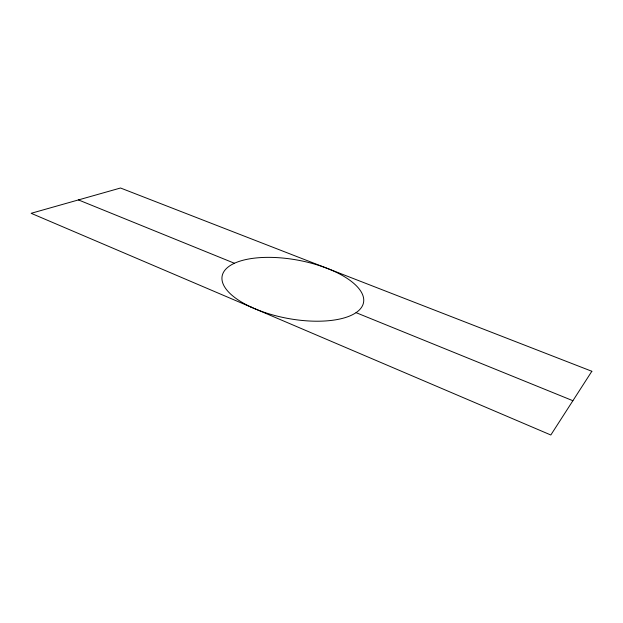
<?xml version="1.0" encoding="UTF-8"?>
<svg xmlns="http://www.w3.org/2000/svg" width="623" height="623" viewBox="0 0 623 623"><rect width="100%" height="100%" fill="white"/><g stroke="black" fill="none" stroke-linecap="round" stroke-linejoin="round"><path stroke-width="0.93" d="M78.451 199.921L234.435 263.264M356.052 312.653L572.895 400.714M591.85 371.277L550.825 434.994L31.15 213.307L120.527 188.006L591.85 371.277M251.053 307.053A71.918 29.561 10.6 0 0 363.341 303.385A71.918 29.561 10.6 0 0 264.144 257.431A71.918 29.561 10.6 0 0 251.053 307.053"/></g></svg>
